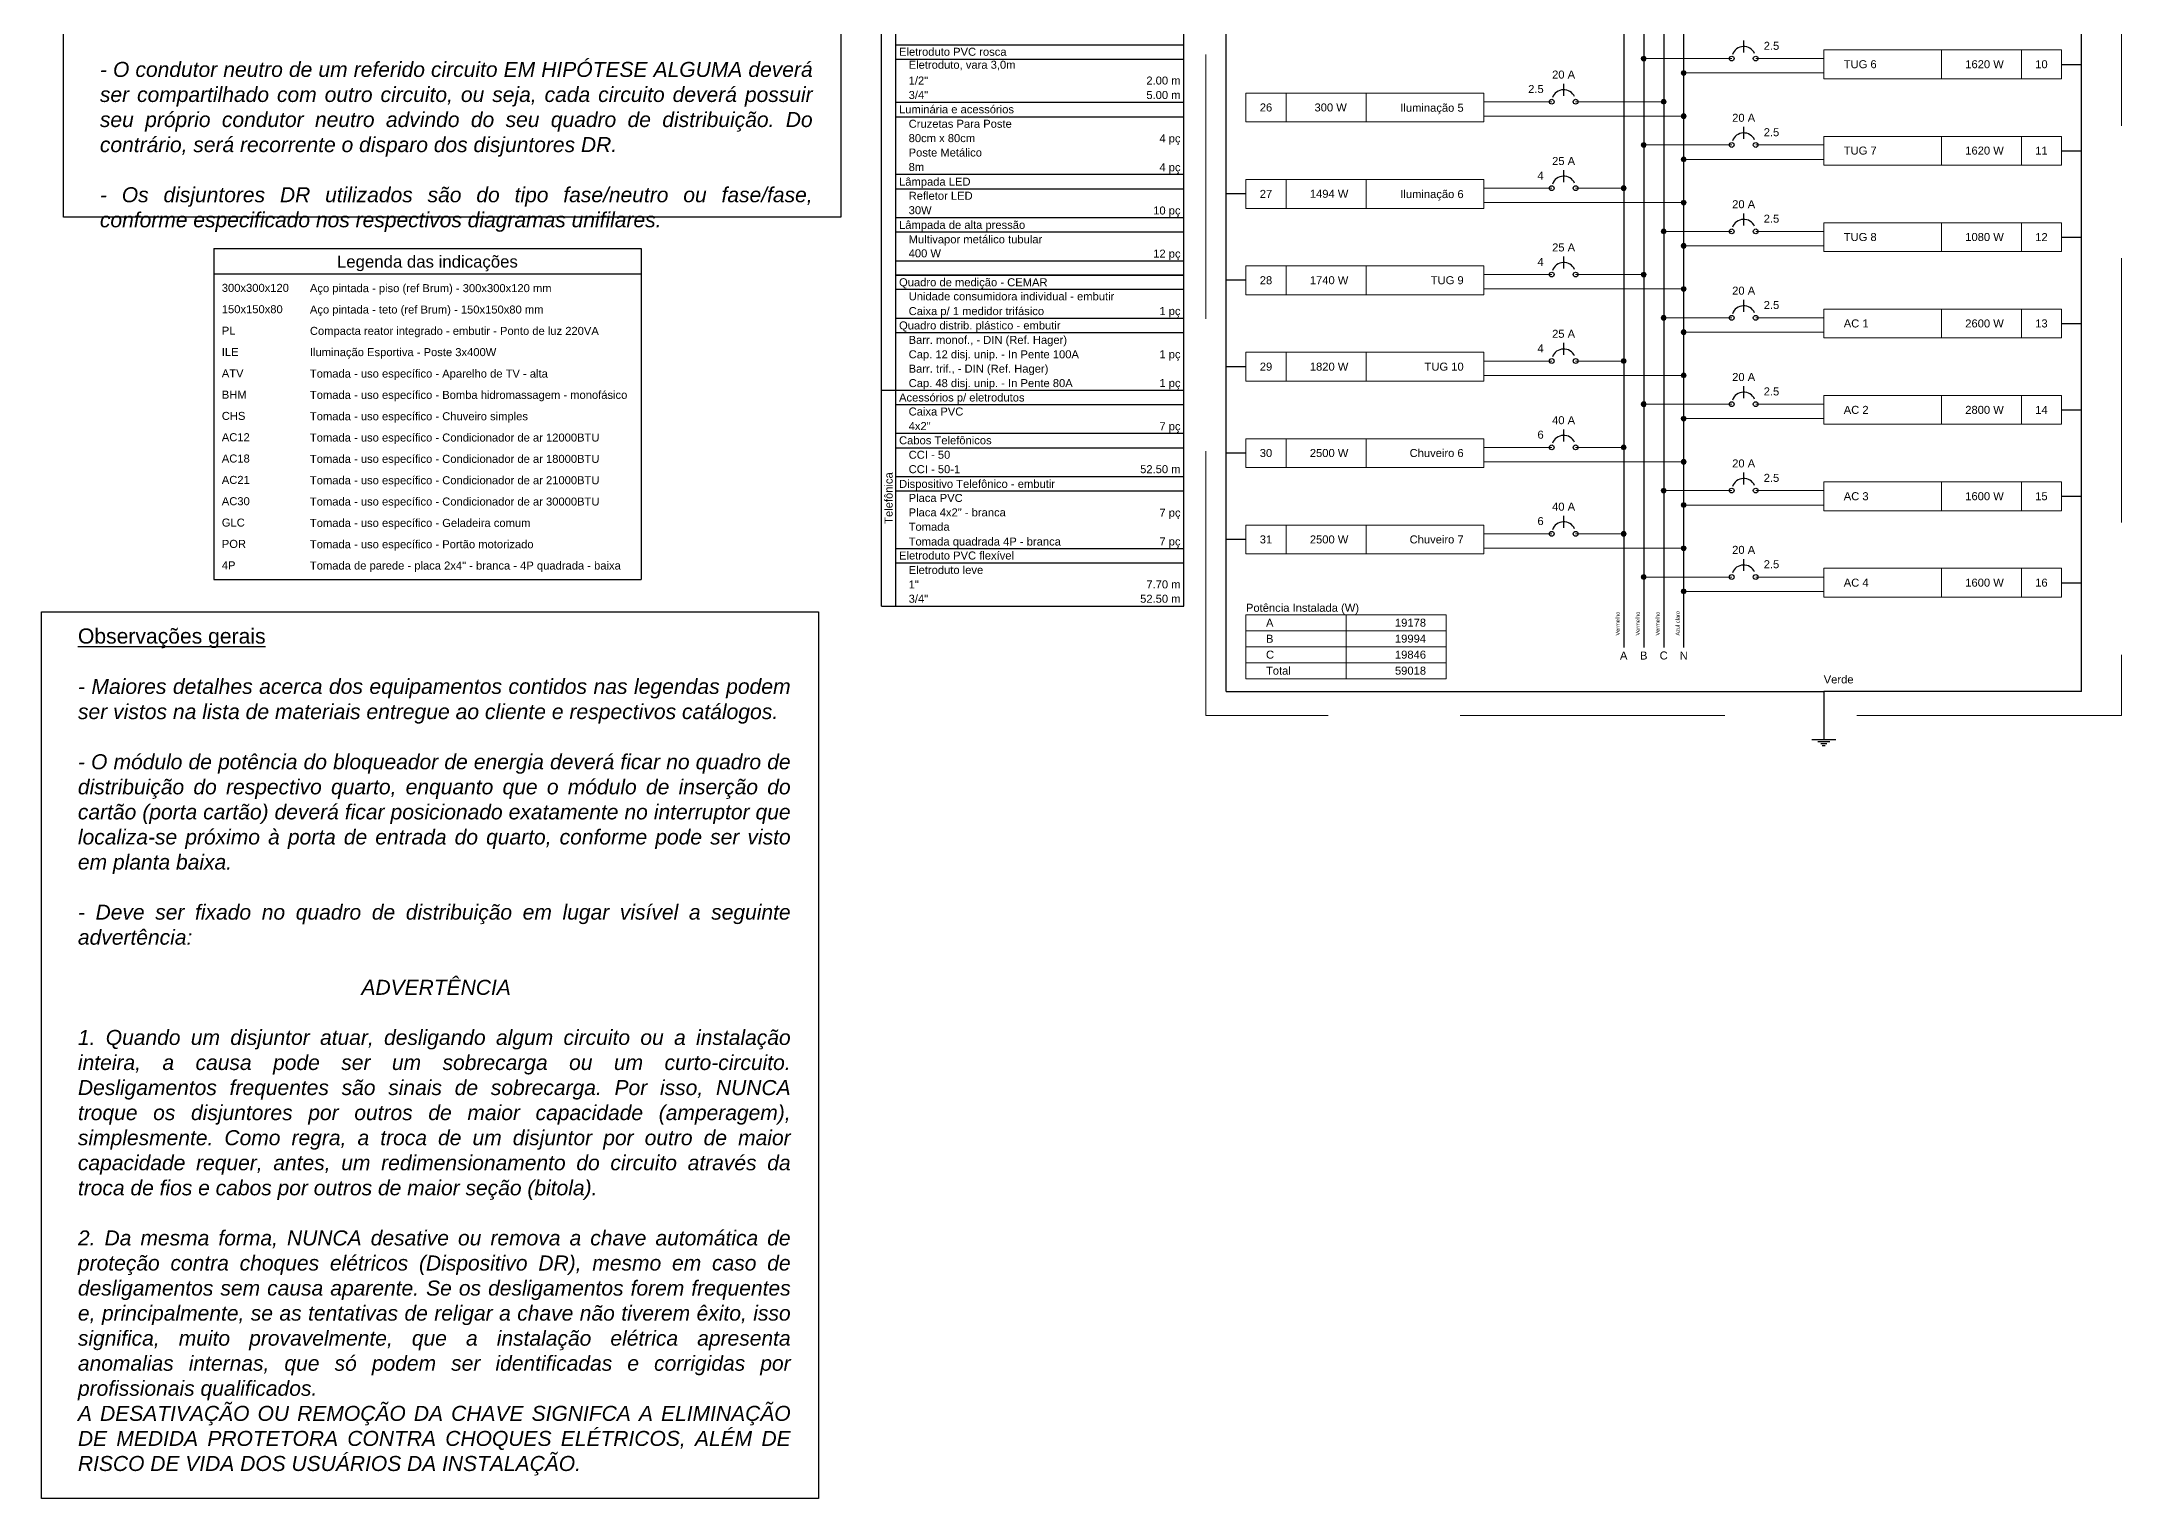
# Model space of a CAD drawing. Header units: millimetres. Extents: x -4.7 to 81.4, y -19.1 to 41.2.
# Drawn here: x 53.83 to 81.35, y -18.47 to 0.82 of the extents above; entities that cross this region are included whole.
import ezdxf

# ---------------------------------------------------------------- set-up
doc = ezdxf.new("R2010")
doc.units = ezdxf.units.MM
doc.header["$MEASUREMENT"] = 0
doc.linetypes.add('Dashed', pattern=[0.75, 0.5, -0.25])
doc.layers.get('0').update_dxf_attribs({"color": 1})
for name, color, linetype, lineweight in [('DI-Barramento Fase 1', 4, 'Continuous', 30), ('DI-Barramento Fase 2', 4, 'Continuous', 30), ('DI-Barramento Fase 3', 4, 'Continuous', 30), ('DI-Barramento Neutro', 4, 'Continuous', 30), ('DI-Disjuntor', 1, 'Continuous', 30), ('DI-Fios', 3, 'Continuous', 30), ('DI-Linhas do diagrama', 2, 'Continuous', 20), ('DI-Linhas do quadro', 2, 'Continuous', 30), ('DI-Pontilhado', 2, 'Continuous', 20), ('DI-Textos do diagrama', 2, 'Continuous', 20), ('DI-Textos do quadro', 2, 'Continuous', 20), ('DI-Título do quadro', 2, 'Continuous', 30), ('EL-Pontos', 2, 'Continuous', 30)]:
    doc.layers.add(name, color=color, linetype=linetype, lineweight=lineweight)
doc.styles.add('Arial', font='arial.ttf')

msp = doc.modelspace()

# ---------------------------------------------------------------- linework, layer by layer
at = {"color": 2}
for p, q in [((53.83, -18.466), (53.83, -6.731)), ((53.83, -6.731), (64.114, -6.731)), ((64.114, -6.731), (64.114, -18.466)), ((64.114, -18.466), (53.83, -18.466))]:
    msp.add_line(p, q, dxfattribs=at)
msp.add_lwpolyline([(54.121, 21.387), (64.406, 21.387), (64.406, -1.506), (54.121, -1.506)], close=True, dxfattribs=at)
at = {"layer": 'DI-Barramento Fase 1', "linetype": 'Continuous'}
msp.add_line((74.768, 12.483), (74.768, -7.204), dxfattribs=at)
at = {"layer": 'DI-Barramento Fase 2', "linetype": 'Continuous'}
msp.add_line((75.033, 12.483), (75.033, -7.204), dxfattribs=at)
at = {"layer": 'DI-Barramento Fase 3', "linetype": 'Continuous'}
msp.add_line((75.297, 12.483), (75.297, -7.204), dxfattribs=at)
at = {"layer": 'DI-Barramento Neutro', "linetype": 'Continuous'}
msp.add_line((75.562, -7.204), (75.562, 13.118), dxfattribs=at)
at = {"layer": 'DI-Disjuntor', "linetype": 'Continuous'}
for p, q in [((76.356, 0.672), (76.356, 0.831)), ((73.974, 0.1), (73.974, 0.259)), ((76.356, -0.472), (76.356, -0.313)), ((73.974, -1.044), (73.974, -0.885)), ((76.356, -1.616), (76.356, -1.457)), ((73.974, -2.187), (73.974, -2.029)), ((76.356, -2.759), (76.356, -2.6)), ((73.974, -3.331), (73.974, -3.172)), ((76.356, -3.903), (76.356, -3.744)), ((73.974, -4.475), (73.974, -4.316)), ((76.356, -5.047), (76.356, -4.888)), ((73.974, -5.619), (73.974, -5.46)), ((76.356, -6.19), (76.356, -6.032))]:
    msp.add_line(p, q, dxfattribs=at)
for centre in [(76.197, 0.592), (76.515, 0.592), (73.815, 0.021), (74.132, 0.021), (76.197, -0.551), (76.515, -0.551), (73.815, -1.123), (74.132, -1.123), (76.197, -1.695), (76.515, -1.695), (73.815, -2.267), (74.132, -2.267), (76.197, -2.839), (76.515, -2.839), (73.815, -3.411), (74.132, -3.411), (76.197, -3.982), (76.515, -3.982), (73.815, -4.554), (74.132, -4.554), (76.197, -5.126), (76.515, -5.126), (73.815, -5.698), (74.132, -5.698), (76.197, -6.27), (76.515, -6.27)]:
    msp.add_circle(centre, 0.0318, dxfattribs=at)
for centre in [(76.356, 0.592), (73.974, 0.021), (76.356, -0.551), (73.974, -1.123), (76.356, -1.695), (73.974, -2.267), (76.356, -2.839), (73.974, -3.411), (76.356, -3.982), (73.974, -4.554), (76.356, -5.126), (73.974, -5.698), (76.356, -6.27)]:
    msp.add_arc(centre, 0.159, 25, 160, dxfattribs=at)
at = {"layer": 'DI-Fios', "linetype": 'Continuous'}
for p, q in [((69.505, -7.786), (69.505, 10.947)), ((80.825, -7.786), (80.825, 10.81)), ((80.561, 0.516), (80.825, 0.516)), ((80.561, -0.627), (80.825, -0.627)), ((69.769, -1.199), (69.505, -1.199)), ((80.561, -1.771), (80.825, -1.771)), ((69.769, -2.343), (69.505, -2.343)), ((80.561, -2.915), (80.825, -2.915)), ((69.769, -3.487), (69.505, -3.487)), ((80.561, -4.059), (80.825, -4.059)), ((69.769, -4.63), (69.505, -4.63)), ((80.561, -5.202), (80.825, -5.202)), ((69.769, -5.774), (69.505, -5.774)), ((80.561, -6.346), (80.825, -6.346)), ((69.505, -7.786), (77.415, -7.786)), ((77.415, -7.786), (77.415, -8.422)), ((80.825, -7.786), (77.415, -7.786)), ((77.256, -8.422), (77.574, -8.422)), ((77.336, -8.448), (77.495, -8.448)), ((77.376, -8.475), (77.455, -8.475)), ((77.395, -8.501), (77.435, -8.501))]:
    msp.add_line(p, q, dxfattribs=at)
at = {"layer": 'DI-Linhas do diagrama', "linetype": 'Continuous'}
for p, q in [((75.033, 0.592), (76.197, 0.592)), ((76.515, 0.592), (77.415, 0.592)), ((78.972, 0.326), (78.972, 0.707)), ((80.031, 0.326), (80.031, 0.707)), ((75.562, 0.402), (77.415, 0.402)), ((70.299, -0.246), (70.299, 0.135)), ((71.358, -0.246), (71.358, 0.135)), ((72.915, 0.021), (73.815, 0.021)), ((75.297, 0.021), (74.132, 0.021)), ((72.915, -0.17), (75.562, -0.17)), ((78.972, -0.818), (78.972, -0.437)), ((80.031, -0.818), (80.031, -0.437)), ((75.033, -0.551), (76.197, -0.551)), ((75.562, -0.742), (77.415, -0.742)), ((76.515, -0.551), (77.415, -0.551)), ((70.299, -1.39), (70.299, -1.009)), ((71.358, -1.39), (71.358, -1.009)), ((72.915, -1.123), (73.815, -1.123)), ((72.915, -1.314), (75.562, -1.314)), ((74.768, -1.123), (74.132, -1.123)), ((78.972, -1.962), (78.972, -1.581)), ((80.031, -1.962), (80.031, -1.581)), ((75.297, -1.695), (76.197, -1.695)), ((75.562, -1.886), (77.415, -1.886)), ((76.515, -1.695), (77.415, -1.695)), ((70.299, -2.534), (70.299, -2.152)), ((71.358, -2.534), (71.358, -2.152)), ((72.915, -2.267), (73.815, -2.267)), ((72.915, -2.457), (75.562, -2.457)), ((75.033, -2.267), (74.132, -2.267)), ((78.972, -3.106), (78.972, -2.724)), ((80.031, -3.106), (80.031, -2.724)), ((75.297, -2.839), (76.197, -2.839)), ((76.515, -2.839), (77.415, -2.839)), ((70.299, -3.677), (70.299, -3.296)), ((71.358, -3.677), (71.358, -3.296)), ((75.562, -3.029), (77.415, -3.029)), ((72.915, -3.411), (73.815, -3.411)), ((74.768, -3.411), (74.132, -3.411)), ((72.915, -3.601), (75.562, -3.601)), ((75.033, -3.982), (76.197, -3.982)), ((76.515, -3.982), (77.415, -3.982)), ((78.972, -4.249), (78.972, -3.868)), ((80.031, -4.249), (80.031, -3.868)), ((75.562, -4.173), (77.415, -4.173)), ((70.299, -4.821), (70.299, -4.44)), ((71.358, -4.821), (71.358, -4.44)), ((72.915, -4.554), (73.815, -4.554)), ((74.768, -4.554), (74.132, -4.554)), ((72.915, -4.745), (75.562, -4.745)), ((75.297, -5.126), (76.197, -5.126)), ((76.515, -5.126), (77.415, -5.126)), ((78.972, -5.393), (78.972, -5.012)), ((80.031, -5.393), (80.031, -5.012)), ((75.562, -5.317), (77.415, -5.317)), ((70.299, -5.965), (70.299, -5.584)), ((71.358, -5.965), (71.358, -5.584)), ((72.915, -5.698), (73.815, -5.698)), ((74.768, -5.698), (74.132, -5.698)), ((72.915, -5.889), (75.562, -5.889)), ((75.033, -6.27), (76.197, -6.27)), ((76.515, -6.27), (77.415, -6.27)), ((78.972, -6.537), (78.972, -6.155)), ((80.031, -6.537), (80.031, -6.155)), ((75.562, -6.46), (77.415, -6.46)), ((71.093, -6.981), (71.093, -6.77)), ((71.093, -7.193), (71.093, -6.981)), ((71.093, -7.405), (71.093, -7.193)), ((71.093, -7.617), (71.093, -7.405))]:
    msp.add_line(p, q, dxfattribs=at)
at = {"layer": 'DI-Linhas do diagrama', "linetype": 'Continuous', "const_width": 0.0318}
for points in [[(75.048, 0.592, 1), (75.017, 0.592, 1)], [(75.578, 0.402, 1), (75.546, 0.402, 1)], [(75.313, 0.021, 1), (75.281, 0.021, 1)], [(75.578, -0.17, 1), (75.546, -0.17, 1)], [(75.048, -0.551, 1), (75.017, -0.551, 1)], [(75.578, -0.742, 1), (75.546, -0.742, 1)], [(74.783, -1.123, 1), (74.752, -1.123, 1)], [(75.578, -1.314, 1), (75.546, -1.314, 1)], [(75.313, -1.695, 1), (75.281, -1.695, 1)], [(75.578, -1.886, 1), (75.546, -1.886, 1)], [(75.048, -2.267, 1), (75.017, -2.267, 1)], [(75.578, -2.457, 1), (75.546, -2.457, 1)], [(75.313, -2.839, 1), (75.281, -2.839, 1)], [(75.578, -3.029, 1), (75.546, -3.029, 1)], [(74.783, -3.411, 1), (74.752, -3.411, 1)], [(75.578, -3.601, 1), (75.546, -3.601, 1)], [(75.048, -3.982, 1), (75.017, -3.982, 1)], [(75.578, -4.173, 1), (75.546, -4.173, 1)], [(74.783, -4.554, 1), (74.752, -4.554, 1)], [(75.578, -4.745, 1), (75.546, -4.745, 1)], [(75.313, -5.126, 1), (75.281, -5.126, 1)], [(75.578, -5.317, 1), (75.546, -5.317, 1)], [(74.783, -5.698, 1), (74.752, -5.698, 1)], [(75.578, -5.889, 1), (75.546, -5.889, 1)], [(75.048, -6.27, 1), (75.017, -6.27, 1)], [(75.578, -6.46, 1), (75.546, -6.46, 1)]]:
    msp.add_lwpolyline(points, format="xyb", close=True, dxfattribs=at)
at = {"layer": 'DI-Linhas do diagrama', "linetype": 'Continuous'}
for points in [[(77.415, 0.326), (77.415, 0.707), (80.561, 0.707), (80.561, 0.326), (77.415, 0.326)], [(69.769, -0.246), (69.769, 0.135), (72.915, 0.135), (72.915, -0.246), (69.769, -0.246)], [(77.415, -0.818), (77.415, -0.437), (80.561, -0.437), (80.561, -0.818), (77.415, -0.818)], [(69.769, -1.39), (69.769, -1.009), (72.915, -1.009), (72.915, -1.39), (69.769, -1.39)], [(77.415, -1.962), (77.415, -1.581), (80.561, -1.581), (80.561, -1.962), (77.415, -1.962)], [(69.769, -2.534), (69.769, -2.152), (72.915, -2.152), (72.915, -2.534), (69.769, -2.534)], [(77.415, -3.106), (77.415, -2.724), (80.561, -2.724), (80.561, -3.106), (77.415, -3.106)], [(69.769, -3.677), (69.769, -3.296), (72.915, -3.296), (72.915, -3.677), (69.769, -3.677)], [(77.415, -4.249), (77.415, -3.868), (80.561, -3.868), (80.561, -4.249), (77.415, -4.249)], [(69.769, -4.821), (69.769, -4.44), (72.915, -4.44), (72.915, -4.821), (69.769, -4.821)], [(77.415, -5.393), (77.415, -5.012), (80.561, -5.012), (80.561, -5.393), (77.415, -5.393)], [(69.769, -5.965), (69.769, -5.584), (72.915, -5.584), (72.915, -5.965), (69.769, -5.965)], [(77.415, -6.537), (77.415, -6.155), (80.561, -6.155), (80.561, -6.537), (77.415, -6.537)], [(69.769, -6.981), (69.769, -6.77), (72.417, -6.77), (72.417, -6.981), (69.769, -6.981)], [(69.769, -7.193), (69.769, -6.981), (72.417, -6.981), (72.417, -7.193), (69.769, -7.193)], [(69.769, -7.405), (69.769, -7.193), (72.417, -7.193), (72.417, -7.405), (69.769, -7.405)], [(69.769, -7.617), (69.769, -7.405), (72.417, -7.405), (72.417, -7.617), (69.769, -7.617)]]:
    msp.add_lwpolyline(points, close=True, dxfattribs=at)
for centre in [(75.033, 0.592), (75.562, 0.402), (75.297, 0.021), (75.562, -0.17), (75.033, -0.551), (75.562, -0.742), (74.768, -1.123), (75.562, -1.314), (75.297, -1.695), (75.562, -1.886), (75.033, -2.267), (75.562, -2.457), (75.297, -2.839), (75.562, -3.029), (74.768, -3.411), (75.562, -3.601), (75.033, -3.982), (75.562, -4.173), (74.768, -4.554), (75.562, -4.745), (75.297, -5.126), (75.562, -5.317), (74.768, -5.698), (75.562, -5.889), (75.033, -6.27), (75.562, -6.46)]:
    msp.add_circle(centre, 0.0318, dxfattribs=at)
at = {"layer": 'DI-Linhas do quadro', "linetype": 'Continuous'}
for p, q in [((64.945, -6.654), (64.945, 20.273)), ((68.945, -6.654), (68.945, 20.273)), ((65.136, -6.654), (65.136, 20.029)), ((65.136, 0.776), (68.945, 0.776)), ((65.136, 0.586), (68.945, 0.586)), ((65.136, 0.014), (68.945, 0.014)), ((65.136, -0.177), (68.945, -0.177)), ((65.136, -0.939), (68.945, -0.939)), ((65.136, -1.13), (68.945, -1.13)), ((65.136, -1.511), (68.945, -1.511)), ((56.109, -1.923), (61.763, -1.923)), ((56.109, -1.923), (56.109, -6.301)), ((61.763, -1.923), (61.763, -6.301)), ((65.136, -1.702), (68.945, -1.702)), ((65.136, -2.083), (68.945, -2.083)), ((56.109, -2.259), (61.763, -2.259)), ((65.136, -2.27), (68.945, -2.27)), ((65.136, -2.274), (68.945, -2.274)), ((65.136, -2.461), (68.945, -2.461)), ((65.136, -2.842), (68.945, -2.842)), ((65.136, -3.033), (68.945, -3.033)), ((64.945, -3.795), (68.945, -3.795)), ((65.136, -3.986), (68.945, -3.986)), ((65.136, -4.367), (68.945, -4.367)), ((65.136, -4.558), (68.945, -4.558)), ((65.136, -4.939), (68.945, -4.939)), ((65.136, -5.13), (68.945, -5.13)), ((65.136, -5.892), (68.945, -5.892)), ((56.109, -6.301), (61.763, -6.301)), ((65.136, -6.083), (68.945, -6.083)), ((64.945, -6.654), (68.945, -6.654))]:
    msp.add_line(p, q, dxfattribs=at)
at = {"layer": 'DI-Pontilhado', "linetype": 'Dashed', "ltscale": 7}
msp.add_lwpolyline([(69.24, -8.104), (69.24, 13.701), (81.355, 13.701), (81.355, -8.104), (69.24, -8.104)], close=True, dxfattribs=at)

# ---------------------------------------------------------------- texts
at = {"color": 2, "char_height": 0.15, "width": 9.40372, "attachment_point": 4}
for s, insert in [('\\A1;\\pxqc;{\\fArial|b1|i0|c0|p34;\\H2x;NOTAS\\fArial|b0|i0|c0|p34;\\P\\pq*;\\H0.6x;\\P\\H0.8333x;\\P\\H1.333x;\\LGeneralidades\\l\\P\\P\\pqj;\\fArial|b0|i1|c0|p34;- As instalações elétricas do estabelecimento devem ser executadas respeitando os padrões de qualidade e segurança estabelecidos nas normas brasileiras, em particular a NBR5410:2004, e não devem ser alteradas sem prévia autorização do engenheiro projetista responsável.\\P\\P\\pq*;\\fArial|b0|i0|c0|p34;\\LCondutores \\P\\l\\P\\pqj;\\fArial|b0|i1|c0|p34;- Condutores não cotados são de 2,5mm², sendo este o valor mínimo em todo o projeto.\\P\\P- Os condutores elétricos deverão ser de cobre, da classe de isolamento de 450/750V, com isolação termoplástica de cloreto de polivinila (PVC), com temperatura limite de 70°C em regime. \\PRef.: Pirelli Pirastic Ecoplus BWF Flexível.\\P\\P- A seção do condutor neutro de cada circuito é igual ao da fase do mesmo, salvo indicação contrária.\\P\\pq*;\\P\\fArial|b0|i0|c0|p34;\\P\\LEletrodutos e eletrocalhas\\P\\l\\P\\pqj;\\fArial|b0|i1|c0|p34;- Eletrodutos não cotados são de 3/4" (25mm), sendo este o valor mínimo em todo o projeto.\\P\\P- Qualquer eletroduto maior que 1" é de PVC flexível tipo pesado, e quando for embutido no piso será do tipo pesado. O eletroduto do ramal de entrada, da pista e do jardim são do tipo PoliEtileno de Alta Densidade (PEAD).\\PRef.: Eletroduto de PVC Tigre ou Amanco.\\P\\P- Todos os eletrodutos estão dispostos conforme legenda apresentada, ou seja: Embutido no piso/teto ou aparente sob o teto e paredes.\\P\\P\\pq*;\\P\\fArial|b0|i0|c0|p34;\\LCircuitos de Luz e força\\P\\l\\P\\pqj;\\fArial|b0|i1|c0|p34;- As alturas e especificações dos circuitos de luz e força obedecem à legenda, salvo indicação contrária em planta baixa.\\fArial|b0|i0|c0|p34;\\P\\P\\fArial|b0|i1|c0|p34;- Os circuitos relativos à luz e força estão separados e expressos no quadro de carga.\\P\\P- As potências dos pontos de força estão expressos na simbologia em Watts. \\P\\P- Os pontos de tomadas duplas não especificados são de 200VA.\\P\\P- As luminárias podem ser ajustadas conforme disposição do forro de cada ambiente.\\P\\pq*;\\P\\fArial|b0|i0|c0|p34;\\P\\LEquipamentos de proteção\\P\\l\\P\\pqj;\\fArial|b0|i1|c0|p34;- Os DPS (Dispositivo de Proteção contra Surto) estão especificados conforme lista de materiais, detalhes e diagramas unifilar e multifilar.\\P\\P- O condutor neutro NUNCA poderá ser ligado ao condutor proteção terra após passar pelo quadro geral da instalação. Semelhantemente, o condutor proteção NUNCA deverá ser ligado ao disjuntor DR.\\P\\H0.99529x;\\P- O condutor neutro de um referido circuito EM HIPÓTESE ALGUMA deverá ser compartilhado com outro circuito, ou seja, cada circuito deverá possuir seu próprio condutor neutro advindo do seu quadro de distribuição. Do contrário, será recorrente o disparo dos disjuntores DR.\\P\\P- Os disjuntores DR utilizados são do tipo fase/neutro ou fase/fase, conforme especificado nos respectivos diagramas unifilares.\\fArial|b0|i0|c0|p34; }', (54.602, 9.947)), ('\\A1;\\pxqc;{\\fArial|b1|i1|c0|p34;\\H1.3329x;                                                          \\P\\pqj;\\P\\pq*;\\fArial|b0|i0|c0|p34;\\LObservações gerais\\P\\P\\pqj;\\fArial|b0|i1|c0|p34;\\l- Maiores detalhes acerca dos equipamentos contidos nas legendas podem ser vistos na lista de materiais entregue ao cliente e respectivos catálogos.\\P\\H0.99529x;\\P- \\A0;O módulo de potência do bloqueador de energia deverá ficar no quadro de distribuição do respectivo quarto, enquanto que o módulo de inserção do cartão (porta cartão) deverá ficar posicionado exatamente no interruptor que localiza-se próximo à porta de entrada do quarto, conforme pode ser visto em planta baixa.\\P\\P\\A1;- Deve ser fixado no quadro de distribuição em lugar visível a seguinte advertência:\\P\\P\\pqc; ADVERTÊNCIA\\P\\pqj;\\P1. Quando um disjuntor atuar, desligando algum circuito ou a instalação inteira, a causa pode ser um sobrecarga ou um curto-circuito. Desligamentos frequentes são sinais de sobrecarga. Por isso, NUNCA troque os disjuntores por outros de maior capacidade (amperagem), simplesmente. Como regra, a troca de um disjuntor por outro de maior capacidade requer, antes, um redimensionamento do circuito através da troca de fios e cabos por outros de maior seção (bitola).\\P\\P2. Da mesma forma, NUNCA desative ou remova a chave automática de proteção contra choques elétricos (Dispositivo DR), mesmo em caso de desligamentos sem causa aparente. Se os desligamentos forem frequentes e, principalmente, se as tentativas de religar a chave não tiverem êxito, isso significa, muito provavelmente, que a instalação elétrica apresenta anomalias internas, que só podem ser identificadas e corrigidas por profissionais qualificados. \\PA DESATIVAÇÃO OU REMOÇÃO DA CHAVE SIGNIFCA A ELIMINAÇÃO DE MEDIDA PROTETORA CONTRA CHOQUES ELÉTRICOS, ALÉM DE RISCO DE VIDA DOS USUÁRIOS DA INSTALAÇÃO.}', (54.311, -12.224))]:
    msp.add_mtext(s, dxfattribs=dict(at, insert=insert))
at = {"layer": 'DI-Barramento Fase 1', "insert": (74.715, -7.045), "char_height": 0.0529, "width": 0.50832, "attachment_point": 7, "rotation": 90.0002, "line_spacing_factor": 0.798, "style": 'Arial'}
msp.add_mtext('Vermelho', dxfattribs=at)
at = {"layer": 'DI-Barramento Fase 1', "insert": (74.768, -7.363), "char_height": 0.106, "width": 0.12708, "attachment_point": 8, "line_spacing_factor": 0.798, "style": 'Arial'}
msp.add_mtext('A', dxfattribs=at)
at = {"layer": 'DI-Barramento Fase 2', "insert": (74.98, -7.045), "char_height": 0.0529, "width": 0.50832, "attachment_point": 7, "rotation": 90.0002, "line_spacing_factor": 0.798, "style": 'Arial'}
msp.add_mtext('Vermelho', dxfattribs=at)
at = {"layer": 'DI-Barramento Fase 2', "insert": (75.033, -7.363), "char_height": 0.106, "width": 0.12708, "attachment_point": 8, "line_spacing_factor": 0.798, "style": 'Arial'}
msp.add_mtext('B', dxfattribs=at)
at = {"layer": 'DI-Barramento Fase 3', "insert": (75.244, -7.045), "char_height": 0.0529, "width": 0.50832, "attachment_point": 7, "rotation": 90.0002, "line_spacing_factor": 0.798, "style": 'Arial'}
msp.add_mtext('Vermelho', dxfattribs=at)
at = {"layer": 'DI-Barramento Fase 3', "insert": (75.297, -7.363), "char_height": 0.106, "width": 0.12708, "attachment_point": 8, "line_spacing_factor": 0.798, "style": 'Arial'}
msp.add_mtext('C', dxfattribs=at)
at = {"layer": 'DI-Barramento Neutro', "insert": (75.509, -7.045), "char_height": 0.0529, "width": 0.6354, "attachment_point": 7, "rotation": 90.0002, "line_spacing_factor": 0.798, "style": 'Arial'}
msp.add_mtext('Azul claro', dxfattribs=at)
at = {"layer": 'DI-Barramento Neutro', "insert": (75.562, -7.363), "char_height": 0.106, "width": 0.12708, "attachment_point": 8, "line_spacing_factor": 0.798, "style": 'Arial'}
msp.add_mtext('N', dxfattribs=at)
at = {"layer": 'DI-Fios', "insert": (77.415, -7.68), "char_height": 0.1059, "width": 0.6354, "attachment_point": 7, "line_spacing_factor": 0.798, "style": 'Arial'}
msp.add_mtext('Verde', dxfattribs=at)
at = {"layer": 'DI-Linhas do diagrama', "line_spacing_factor": 0.798, "style": 'Arial'}
for s, insert, char_height, width, attachment_point in [('A', (70.034, -6.929), 0.106, 0.12708, 7), (' 19178', (72.152, -6.929), 0.1059, 0.76248, 9), ('B', (70.034, -7.14), 0.106, 0.12708, 7), (' 19994', (72.152, -7.14), 0.1059, 0.76248, 9), ('C', (70.034, -7.352), 0.106, 0.12708, 7), (' 19846', (72.152, -7.352), 0.1059, 0.76248, 9), ('Total', (70.034, -7.564), 0.1059, 0.6354, 7), (' 59018', (72.152, -7.564), 0.1059, 0.76248, 9)]:
    msp.add_mtext(s, dxfattribs=dict(at, insert=insert, char_height=char_height, width=width, attachment_point=attachment_point))
at = {"layer": 'DI-Textos do diagrama', "line_spacing_factor": 0.798, "style": 'Arial'}
for s, insert, char_height, width, attachment_point in [('2.5', (76.621, 0.707), 0.1059, 0.38124, 7), ('TUG 6', (77.68, 0.463), 0.1059, 0.6354, 7), ('  1620 W', (79.502, 0.463), 0.1059, 1.01664, 8), ('10', (80.296, 0.463), 0.1059, 0.25416, 8), ('    20 A', (73.656, 0.326), 0.1059, 1.01664, 7), ('26', (70.034, -0.109), 0.1059, 0.25416, 8), ('   300 W', (70.828, -0.109), 0.1059, 1.01664, 8), ('Iluminação 5', (72.65, -0.144), 0.1059, 1.52496, 9), ('2.5', (73.709, 0.135), 0.1059, 0.38124, 9), ('    20 A', (76.039, -0.246), 0.1059, 1.01664, 7), ('2.5', (76.621, -0.437), 0.1059, 0.38124, 7), ('    25 A', (73.656, -0.818), 0.1059, 1.01664, 7), ('TUG 7', (77.68, -0.68), 0.1059, 0.6354, 7), ('  1620 W', (79.502, -0.68), 0.1059, 1.01664, 8), ('11', (80.296, -0.68), 0.1059, 0.25416, 8), ('4', (73.709, -1.009), 0.106, 0.12708, 9), ('27', (70.034, -1.252), 0.1059, 0.25416, 8), ('  1494 W', (70.828, -1.252), 0.1059, 1.01664, 8), ('Iluminação 6', (72.65, -1.287), 0.1059, 1.52496, 9), ('    20 A', (76.039, -1.39), 0.1059, 1.01664, 7), ('2.5', (76.621, -1.581), 0.1059, 0.38124, 7), ('    25 A', (73.656, -1.962), 0.1059, 1.01664, 7), ('TUG 8', (77.68, -1.824), 0.1059, 0.6354, 7), ('  1080 W', (79.502, -1.824), 0.1059, 1.01664, 8), ('12', (80.296, -1.824), 0.1059, 0.25416, 8), ('4', (73.709, -2.152), 0.106, 0.12708, 9), ('28', (70.034, -2.396), 0.1059, 0.25416, 8), ('  1740 W', (70.828, -2.396), 0.1059, 1.01664, 8), ('TUG 9', (72.65, -2.396), 0.1059, 0.6354, 9), ('    20 A', (76.039, -2.534), 0.1059, 1.01664, 7), ('2.5', (76.621, -2.724), 0.1059, 0.38124, 7), ('    25 A', (73.656, -3.105), 0.1059, 1.01664, 7), ('AC 1', (77.68, -2.968), 0.1059, 0.50832, 7), ('  2600 W', (79.502, -2.968), 0.1059, 1.01664, 8), ('13', (80.296, -2.968), 0.1059, 0.25416, 8), ('4', (73.709, -3.296), 0.106, 0.12708, 9), ('29', (70.034, -3.54), 0.1059, 0.25416, 8), ('  1820 W', (70.828, -3.54), 0.1059, 1.01664, 8), ('TUG 10', (72.65, -3.54), 0.1059, 0.76248, 9), ('    20 A', (76.039, -3.677), 0.1059, 1.01664, 7), ('2.5', (76.621, -3.868), 0.1059, 0.38124, 7), ('AC 2', (77.68, -4.112), 0.1059, 0.50832, 7), ('  2800 W', (79.502, -4.112), 0.1059, 1.01664, 8), ('14', (80.296, -4.112), 0.1059, 0.25416, 8), ('6', (73.709, -4.44), 0.106, 0.12708, 9), ('    40 A', (73.656, -4.249), 0.1059, 1.01664, 7), ('30', (70.034, -4.683), 0.1059, 0.25416, 8), ('  2500 W', (70.828, -4.683), 0.1059, 1.01664, 8), ('Chuveiro 6', (72.65, -4.683), 0.1059, 1.2708, 9), ('    20 A', (76.039, -4.821), 0.1059, 1.01664, 7), ('2.5', (76.621, -5.012), 0.1059, 0.38124, 7), ('AC 3', (77.68, -5.255), 0.1059, 0.50832, 7), ('  1600 W', (79.502, -5.255), 0.1059, 1.01664, 8), ('15', (80.296, -5.255), 0.1059, 0.25416, 8), ('6', (73.709, -5.584), 0.106, 0.12708, 9), ('    40 A', (73.656, -5.393), 0.1059, 1.01664, 7), ('31', (70.034, -5.827), 0.1059, 0.25416, 8), ('  2500 W', (70.828, -5.827), 0.1059, 1.01664, 8), ('Chuveiro 7', (72.65, -5.827), 0.1059, 1.2708, 9), ('    20 A', (76.039, -5.965), 0.1059, 1.01664, 7), ('2.5', (76.621, -6.155), 0.1059, 0.38124, 7), ('AC 4', (77.68, -6.399), 0.1059, 0.50832, 7), ('  1600 W', (79.502, -6.399), 0.1059, 1.01664, 8), ('16', (80.296, -6.399), 0.1059, 0.25416, 8), ('Potência Instalada (W)', (69.769, -6.762), 0.1059, 2.79576, 7)]:
    msp.add_mtext(s, dxfattribs=dict(at, insert=insert, char_height=char_height, width=width, attachment_point=attachment_point))
at = {"layer": 'DI-Textos do quadro', "char_height": 0.1059, "line_spacing_factor": 0.798, "style": 'Arial'}
for s, insert, width, attachment_point in [('Eletroduto PVC rosca', (65.178, 0.628), 2.5416, 7), ('Eletroduto, vara 3,0m', (65.305, 0.438), 2.66868, 7), ('1/2"', (65.305, 0.247), 0.50832, 7), ('2.00 m', (68.903, 0.247), 0.76248, 9), ('3/4"', (65.305, 0.056), 0.50832, 7), ('5.00 m', (68.903, 0.056), 0.76248, 9), ('Luminária e acessórios', (65.178, -0.134), 2.79576, 7), ('Cruzetas Para Poste', (65.305, -0.325), 2.41452, 7), ('80cm x 80cm', (65.305, -0.515), 1.39788, 7), ('4 pç', (68.903, -0.55), 0.50832, 9), ('8m', (65.305, -0.897), 0.25416, 7), ('Poste Metálico', (65.305, -0.706), 1.77912, 7), ('4 pç', (68.903, -0.932), 0.50832, 9), ('Lâmpada LED', (65.178, -1.122), 1.39788, 7), ('30W', (65.305, -1.469), 0.38124, 7), ('Refletor LED', (65.305, -1.278), 1.52496, 7), ('10 pç', (68.903, -1.504), 0.6354, 9), ('Lâmpada de alta pressão', (65.178, -1.694), 2.92284, 7), ('Multivapor metálico tubular', (65.305, -1.885), 3.43116, 7), ('400 W', (65.305, -2.04), 0.6354, 7), ('12 pç', (68.903, -2.075), 0.6354, 9), ('Aço pintada - piso (ref Brum) - 300x300x120 mm', (57.381, -2.532), 5.84568, 7), ('Quadro de medição - CEMAR', (65.178, -2.454), 3.177, 7), ('Aço pintada - teto (ref Brum) - 150x150x80 mm', (57.381, -2.815), 5.7186, 7), ('Caixa p/ 1 medidor trifásico', (65.305, -2.835), 3.55824, 7), ('Unidade consumidora individual - embutir', (65.305, -2.609), 5.0832, 7), ('1 pç', (68.903, -2.835), 0.50832, 9), ('Compacta reator integrado - embutir - Ponto de luz 220VA', (57.381, -3.097), 7.11648, 7), ('Quadro distrib. plástico - embutir', (65.178, -3.025), 4.32072, 7), ('Iluminação Esportiva - Poste 3x400W', (57.381, -3.379), 4.4478, 7), ('Cap. 12 disj. unip. - In Pente 100A', (65.305, -3.407), 4.4478, 7), ('Barr. monof., - DIN (Ref. Hager)', (65.305, -3.216), 4.06656, 7), ('1 pç', (68.903, -3.407), 0.50832, 9), ('Tomada - uso específico - Aparelho de TV - alta', (57.381, -3.662), 5.97276, 7), ('Barr. trif., - DIN (Ref. Hager)', (65.305, -3.597), 3.93948, 7), ('Tomada - uso específico - Bomba hidromassagem - monofásico', (57.381, -3.944), 7.37064, 7), ('Acessórios p/ eletrodutos', (65.178, -3.979), 3.177, 7), ('Cap. 48 disj. unip. - In Pente 80A', (65.305, -3.788), 4.32072, 7), ('1 pç', (68.903, -3.788), 0.50832, 9), ('Tomada - uso específico - Chuveiro simples', (57.381, -4.227), 5.33736, 7), ('Caixa PVC', (65.305, -4.134), 1.14372, 7), ('Tomada - uso específico - Condicionador de ar 12000BTU', (57.381, -4.509), 6.86232, 7), ('Cabos Telefônicos', (65.178, -4.515), 2.16036, 7), ('4x2"', (65.305, -4.325), 0.50832, 7), ('7 pç', (68.903, -4.36), 0.50832, 9), ('Tomada - uso específico - Condicionador de ar 18000BTU', (57.381, -4.791), 6.86232, 7), ('CCI - 50', (65.305, -4.706), 1.01664, 7), ('Tomada - uso específico - Condicionador de ar 21000BTU', (57.381, -5.074), 6.86232, 7), ('CCI - 50-1', (65.305, -4.897), 1.2708, 7), ('52.50 m', (68.903, -4.897), 0.88956, 9), ('Tomada - uso específico - Condicionador de ar 30000BTU', (57.381, -5.356), 6.86232, 7), ('Dispositivo Telefônico - embutir', (65.178, -5.122), 4.06656, 7), ('Placa PVC', (65.305, -5.278), 1.14372, 7), ('Tomada - uso específico - Geladeira comum', (57.381, -5.639), 5.21028, 7), ('Placa 4x2" - branca', (65.305, -5.469), 2.41452, 7), ('7 pç', (68.903, -5.504), 0.50832, 9), ('Tomada - uso específico - Portão motorizado', (57.381, -5.921), 5.46444, 7), ('Tomada', (65.305, -5.659), 0.76248, 7), ('Tomada quadrada 4P - branca', (65.305, -5.885), 3.43116, 7), ('7 pç', (68.903, -5.885), 0.50832, 9), ('Eletroduto PVC flexível', (65.178, -6.04), 2.92284, 7), ('Tomada de parede - placa 2x4" - branca - 4P quadrada - baixa', (57.381, -6.203), 7.6248, 7), ('1"', (65.305, -6.422), 0.25416, 7), ('Eletroduto leve', (65.305, -6.231), 1.9062, 7), ('7.70 m', (68.903, -6.422), 0.76248, 9), ('3/4"', (65.305, -6.612), 0.50832, 7), ('52.50 m', (68.903, -6.612), 0.88956, 9)]:
    msp.add_mtext(s, dxfattribs=dict(at, insert=insert, width=width, attachment_point=attachment_point))
at = {"layer": 'DI-Textos do quadro', "insert": (65.094, -5.225), "char_height": 0.1059, "width": 1.2708, "attachment_point": 8, "rotation": 90.0002, "line_spacing_factor": 0.798, "style": 'Arial'}
msp.add_mtext('Telefônica', dxfattribs=at)
at = {"layer": 'DI-Título do quadro', "insert": (58.936, -2.223), "char_height": 0.15885, "width": 4.19364, "attachment_point": 8, "line_spacing_factor": 0.798, "style": 'Arial'}
msp.add_mtext('Legenda das indicações', dxfattribs=at)
at = {"layer": 'EL-Pontos', "char_height": 0.1059, "attachment_point": 7, "line_spacing_factor": 0.798, "style": 'Arial'}
for s, insert, width in [('300x300x120', (56.215, -2.497), 1.39788), ('150x150x80', (56.215, -2.78), 1.2708), ('PL', (56.215, -3.062), 0.25416), ('ILE', (56.215, -3.344), 0.38124), ('ATV', (56.215, -3.627), 0.38124), ('BHM', (56.215, -3.909), 0.38124), ('CHS', (56.215, -4.192), 0.38124), ('AC12', (56.215, -4.474), 0.50832), ('AC18', (56.215, -4.756), 0.50832), ('AC21', (56.215, -5.039), 0.50832), ('AC30', (56.215, -5.321), 0.50832), ('GLC', (56.215, -5.604), 0.38124), ('POR', (56.215, -5.886), 0.38124), ('4P', (56.215, -6.168), 0.25416)]:
    msp.add_mtext(s, dxfattribs=dict(at, insert=insert, width=width))

doc.saveas('drawing.dxf')
